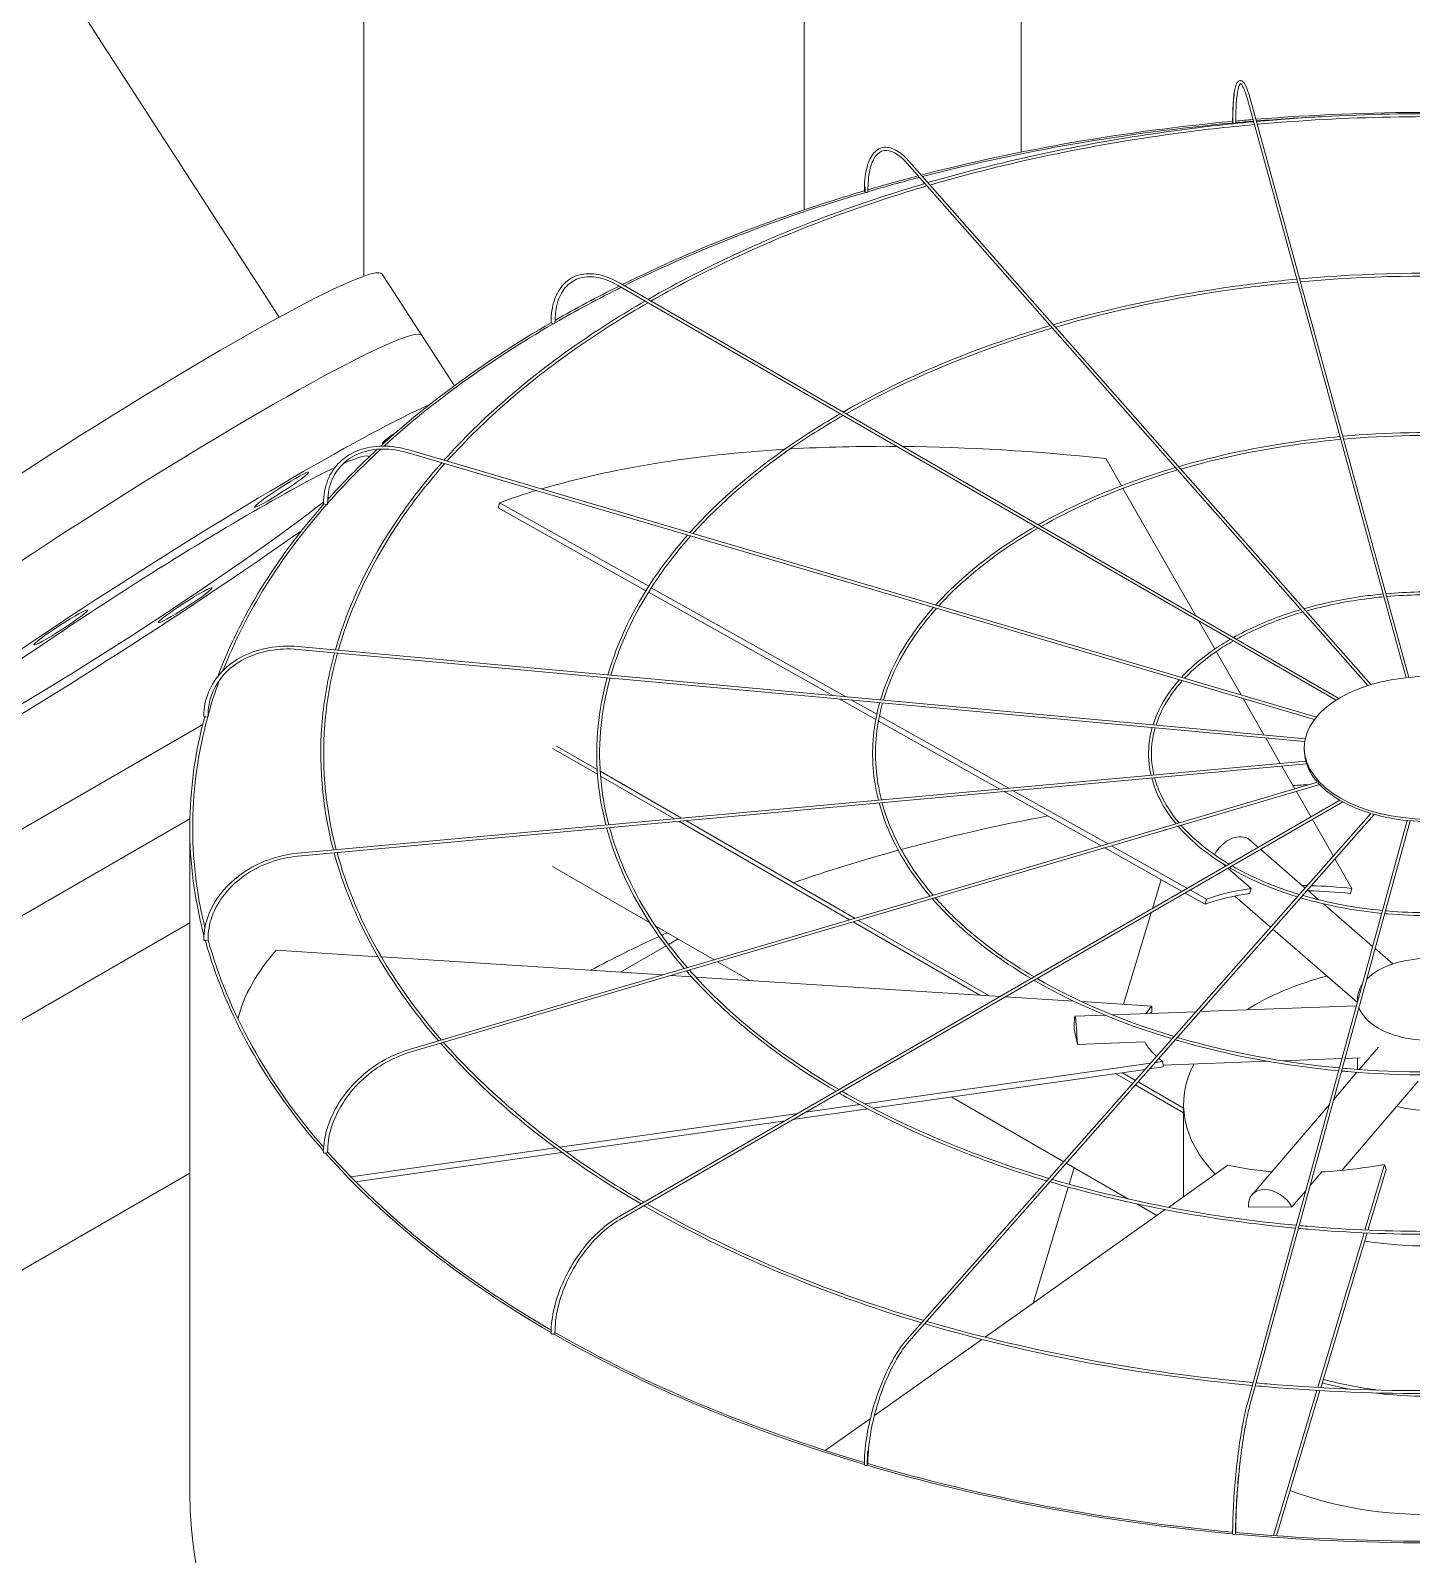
# Model space of a CAD drawing. Header units: millimetres. Extents: x -312439 to 477422, y -331570 to 212570.
# Drawn here: x 359660 to 360829, y 104805 to 106095 of the extents above; entities that cross this region are included whole.
import ezdxf

# ---------------------------------------------------------------- set-up
doc = ezdxf.new("R2010")
doc.units = ezdxf.units.MM

msp = doc.modelspace()

# ---------------------------------------------------------------- linework, layer by layer
at = {"color": 7, "linetype": 'Continuous', "lineweight": 0, "extrusion": (-1.11022e-16, 0.816497, 0.57735)}
for p, q in [((360315.103, 106440.228), (360315.103, 105943.641)), ((360498.815, 106334.162), (360498.815, 105992.486))]:
    msp.add_line(p, q, dxfattribs=at)
at = {"color": 4, "linetype": 'Continuous', "lineweight": 0, "extrusion": (-1.11022e-16, 0.816497, 0.57735)}
for p, q in [((359870.562, 105852.75), (359557.949, 106336.131)), ((360018.936, 105794.728), (359957.781, 105889.291))]:
    msp.add_line(p, q, dxfattribs=at)
at = {"color": 3, "linetype": 'Continuous', "lineweight": 0, "extrusion": (-1.11022e-16, 0.816497, 0.57735)}
for p, q in [((359942.133, 105887.42), (359942.133, 106141.105)), ((360690.447, 106037.32), (360824.802, 105547.562)), ((360692.809, 106037.968), (360827.277, 105547.799)), ((360402.452, 105982.758), (360792.401, 105540.901)), ((360794.965, 105541.697), (360404.288, 105984.379)), ((360157.551, 105879.651), (360765.602, 105528.592)), ((360158.775, 105881.772), (360767.967, 105530.055)), ((360747.29, 105512.15), (359979.664, 105737.966)), ((360748.925, 105514.223), (359980.355, 105740.316)), ((360583.748, 105709.971), (360570.537, 105733.031)), ((360055.915, 105691.415), (360057.15, 105695.702)), ((360057.15, 105695.702), (360183.474, 105624.899)), ((360646.713, 105600.061), (360584.981, 105707.819)), ((360181.148, 105621.224), (360055.915, 105691.415)), ((360339.419, 105532.515), (360183.287, 105620.025)), ((360185.615, 105623.699), (360350.035, 105531.544)), ((360662.876, 105571.847), (360649.134, 105595.835)), ((359886.237, 105571.496), (360739.091, 105493.508)), ((360739.548, 105495.926), (359886.46, 105573.935)), ((360685.139, 105532.987), (360664.098, 105569.715)), ((360375.773, 105512.139), (360344.663, 105529.576)), ((360355.28, 105528.605), (360376.666, 105516.618)), ((360704.536, 105499.128), (360686.898, 105529.916)), ((360378.905, 105515.364), (360488.377, 105454.006)), ((359805.795, 105507.93), (358677.724, 104856.638)), ((360480.739, 105453.308), (360378.032, 105510.873)), ((360139.806, 105469.909), (360105.482, 105489.726)), ((360718.338, 105475.035), (360706.023, 105496.532)), ((359886.237, 105398.945), (360739.895, 105477.006)), ((360102.018, 105487.726), (360140.077, 105465.753)), ((360738.682, 105486.173), (360738.682, 105488.173)), ((359886.46, 105396.505), (360740.618, 105474.612)), ((360211.244, 105428.664), (360142.348, 105468.442)), ((360142.65, 105464.267), (360205.263, 105428.117)), ((360730.723, 105453.416), (360719.677, 105472.697)), ((360749.845, 105459.042), (359979.664, 105232.474)), ((359980.355, 105230.124), (360751.683, 105457.029)), ((360566.656, 105405.152), (360484.512, 105451.193)), ((360492.15, 105451.892), (360572.483, 105406.866)), ((360744.372, 105429.591), (360731.975, 105451.231)), ((360157.551, 105090.789), (360768.888, 105443.745)), ((360158.775, 105088.668), (360771.365, 105442.347)), ((359794.919, 105428.129), (358811.303, 104860.238)), ((360208.941, 105425.994), (360353.599, 105342.476)), ((360358.188, 105343.826), (360214.922, 105426.541)), ((360795.107, 105432.606), (360402.452, 104987.682)), ((360797.71, 105431.854), (360404.288, 104986.061)), ((360690.447, 104933.121), (360825.845, 105426.679)), ((360828.324, 105426.456), (360692.809, 104932.473)), ((360763.295, 105396.559), (360745.59, 105427.466)), ((359794.839, 104857.749), (359794.839, 105420.637)), ((360635.353, 105366.649), (360569.644, 105403.478)), ((360575.47, 105405.192), (360639.729, 105369.176)), ((360692.321, 105410.281), (360699.76, 105403.834)), ((360701.719, 105402.137), (360739.4, 105369.483)), ((360184.274, 105340.236), (360102.018, 105387.726)), ((360669.123, 105390.428), (360672.089, 105387.858)), ((360674.048, 105386.161), (360693.777, 105369.064)), ((360779.019, 105369.112), (360764.581, 105394.314)), ((360609.992, 105352.007), (360617.447, 105376.685)), ((360654.59, 105355.867), (360637.839, 105365.256)), ((360642.215, 105367.782), (360655.825, 105360.154)), ((360654.59, 105355.867), (360655.825, 105360.154)), ((360679.737, 105362.679), (360710.142, 105336.331)), ((360741.251, 105367.879), (360750.832, 105359.577)), ((360777.784, 105364.825), (360779.019, 105369.112)), ((360585.538, 105271.047), (360608.957, 105348.581)), ((360754.854, 105356.092), (360796.564, 105319.946)), ((358988.023, 104874.267), (359794.839, 105340.082)), ((360238.857, 105308.722), (360189.012, 105337.5)), ((360356.528, 105340.785), (360463.876, 105278.807)), ((360471.665, 105278.311), (360361.118, 105342.135)), ((360711.993, 105334.726), (360783.597, 105272.676)), ((360200.286, 105321.682), (360208.348, 105326.337)), ((359954.184, 105311.317), (359868.022, 105316.813)), ((360195.382, 105295.933), (359957.126, 105311.129)), ((360159.636, 105298.213), (360198.148, 105320.448)), ((360798.617, 105318.167), (360813.553, 105305.224)), ((360219.76, 105294.378), (360202.515, 105295.478)), ((360269.16, 105291.227), (360241.787, 105307.031)), ((360481.284, 105277.697), (360223.279, 105294.153)), ((360543.319, 105273.74), (360485.696, 105277.416)), ((360609.43, 105269.523), (360549.961, 105273.317)), ((360609.525, 105264.856), (360609.43, 105269.523)), ((360650.358, 105264.886), (360782.807, 105269.795)), ((360783.712, 105275.312), (360783.712, 105273.095)), ((360544.435, 105260.96), (360569.912, 105261.904)), ((360575.863, 105262.125), (360646.98, 105264.761)), ((360546.475, 105237.031), (360543.842, 105250.039)), ((360603.703, 105239.152), (360546.475, 105237.031)), ((360785.245, 105215.801), (360801.59, 105234.873)), ((360366.283, 105186.746), (360608.523, 105221.185)), ((360619.009, 105217.995), (360607.536, 105216.364)), ((360612.259, 105221.716), (360618.914, 105222.662)), ((360619.009, 105217.995), (360618.914, 105222.662)), ((360618.979, 105219.477), (360707.874, 105222.772)), ((360720.132, 105223.227), (360770.544, 105225.095)), ((360773.11, 105225.19), (360786.03, 105225.669)), ((360783.712, 105225.583), (360783.712, 105215.913)), ((360603.8, 105215.833), (360373.27, 105183.059)), ((360579.046, 105212.314), (360593.387, 105204.034)), ((360595.726, 105206.684), (360584.606, 105213.104)), ((360636.434, 105183.181), (360597.89, 105205.434)), ((360763.609, 105190.557), (360783.264, 105213.49)), ((360770.321, 105130.443), (360835.162, 105206.1)), ((360534.924, 105137.788), (360440.065, 105192.555)), ((360595.551, 105202.785), (360636.434, 105179.181)), ((360369.118, 105182.468), (360305.602, 105173.439)), ((360316.358, 105179.648), (360362.194, 105186.165)), ((360636.434, 105108.312), (360636.434, 105186.075)), ((360694.231, 105109.606), (360759.873, 105186.198)), ((360108.085, 105150.039), (360309.858, 105178.724)), ((360299.103, 105172.515), (360113.47, 105146.124)), ((359931.249, 105124.898), (360104.623, 105149.546)), ((360109.976, 105145.627), (359935.28, 105120.791)), ((359794.839, 105128.082), (359278.798, 104830.146)), ((360589.697, 105106.165), (360537.088, 105136.539)), ((360539.521, 105118.704), (360543.747, 105132.694)), ((360674.018, 105134.935), (360623.525, 105099.169)), ((360743.58, 105117.547), (360753.533, 105129.16)), ((360790.058, 105079.975), (360806.696, 105135.461)), ((360808.026, 105131.269), (360792.612, 105079.865)), ((360808.026, 105131.269), (360806.696, 105135.461)), ((360509.149, 105018.153), (360538.813, 105116.359)), ((360613.775, 105092.263), (360596.712, 105102.115)), ((360728.101, 105099.485), (360739.845, 105113.188)), ((360620.753, 105097.206), (360468.292, 104989.212)), ((360691.273, 105099.339), (360728.101, 105099.485)), ((360750.072, 104946.629), (360789.332, 105077.555)), ((360791.886, 105077.444), (360752.616, 104946.484)), ((360465.665, 104987.351), (360374.543, 104922.807)), ((360712.492, 104821.307), (360749.349, 104944.217)), ((360751.892, 104944.071), (360715.025, 104821.124)), ((360371.219, 104920.452), (360332.981, 104893.367))]:
    msp.add_line(p, q, dxfattribs=at)
at = {"color": 3, "linetype": 'Continuous', "lineweight": 0}
for centre, major_axis, ratio, start_param, end_param in [((360843.607, 105420.637), (-1048.768, 0), 0.57735027, 4.87097639, 5.13416564), ((360679.207, 106018.09), (1.225, 0), 0.57735027, 3.14159265, 3.70729107), ((360843.607, 105420.637), (-1046.319, 0), 0.57735027, 4.85435141, 4.86879705), ((360843.607, 105420.637), (-1048.768, 0), 0.57735027, 4.85438672, 4.86842813), ((360843.607, 105420.637), (-1048.768, 0), 0.57735027, 4.57359934, 4.85199434), ((360843.607, 105420.637), (-1046.319, 0), 0.57735027, 4.79833842, 4.85195343), ((360843.607, 105420.637), (-1046.319, 0), 0.57735027, 4.87108521, 5.13404975), ((360679.398, 106017.392), (1.225, 0.004), 0.56474576, 3.29698969, 4.86778602), ((360679.398, 106017.392), (1.225, 0.004), 0.56474576, 4.86778602, 6.28318531), ((360843.607, 105420.637), (-1048.768, 0), 0.57735027, 5.13694439, 5.18189128), ((360843.607, 105420.637), (-1046.319, 0), 0.57735027, 5.13683502, 5.18307763), ((360843.607, 105420.637), (-1048.768, 0), 0.57735027, 5.18510484, 5.42093263), ((360843.607, 105420.637), (-1046.319, 0), 0.57735027, 5.18527527, 5.42075236), ((360367.321, 105959.583), (1.225, 0), 0.57735027, 3.14159265, 4.134446), ((360367.877, 105958.953), (1.225, 0.01), 0.56597275, 3.60793822, 5.17873454), ((360367.877, 105958.953), (1.225, 0.01), 0.56597275, 5.17873454, 6.28318531), ((360843.607, 105420.637), (-1046.319, 0), 0.57735027, 5.42407254, 5.49730565), ((360843.607, 105420.637), (-1048.768, 0), 0.57735027, 5.42424502, 5.49496708), ((360843.607, 105420.637), (-1048.768, 0), 0.57735027, 5.49938311, 5.72060344), ((360843.607, 105420.637), (-1046.319, 0), 0.57735027, 5.49937067, 5.71908805), ((360102.016, 105848.295), (1.225, 0), 0.57735027, 3.14159265, 4.45055499), ((360102.882, 105847.795), (1.225, 0.016), 0.56830663, 3.91933875, 5.49013508), ((360102.882, 105847.795), (1.225, 0.016), 0.56830663, 5.49013508, 6.28318531), ((359980.701, 105760.486), (22.831, 14.765), 0.07116237, 2.52431455, 3.39775993), ((359980.701, 105760.486), (22.831, 14.765), 0.07116237, 2.01584384, 2.52431455), ((360843.607, 105420.637), (-1046.319, 0), 0.57735027, 5.72402786, 5.81143896), ((360843.607, 105420.637), (-1048.768, 0), 0.57735027, 5.72583618, 5.80677108), ((359738.255, 105599.505), (-208.769, -135.015), 0.07116237, 3.1521645, 3.56413834), ((360844.843, 105254.213), (-971.388, 279.904), 0.41303809, 5.42335715, 5.70815224), ((360844.843, 105254.213), (-971.388, 279.904), 0.41303809, 5.31032739, 5.41762277), ((360844.843, 105254.213), (-971.388, 279.904), 0.41303809, 5.11506512, 5.30461302), ((359909.261, 105695.121), (1.225, 0), 0.57735027, 3.14159265, 4.76471425), ((359738.255, 105599.505), (-208.769, -135.015), 0.07116237, 2.50347551, 2.52371619), ((360844.843, 105254.213), (-971.388, 279.904), 0.41303809, 5.71506764, 5.76687966), ((360843.607, 105420.637), (-1048.768, 0), 0.57735027, 5.81359811, 6.07011802), ((360843.607, 105420.637), (-1046.319, 0), 0.57735027, 5.81336511, 6.06128621), ((359910.352, 105694.8), (1.225, 0.021), 0.57151893, 4.23145457, 5.8022509), ((359910.352, 105694.8), (1.225, 0.021), 0.57151893, 5.8022509, 6.28318531), ((360843.607, 105420.637), (-1046.319, 0), 0.57735027, 6.07532621, 6.12502314), ((359807.923, 105515.054), (1.225, 0), 0.57735027, 3.14159265, 5.07887352), ((359809.133, 105514.944), (1.225, 0.023), 0.57529521, 4.54449158, 6.11528791), ((359809.133, 105514.944), (1.225, 0.023), 0.57529521, 6.11528791, 6.28318531), ((360843.607, 105420.637), (-1048.768, 0), 0.57735027, 6.12772105, 6.43448057), ((360843.607, 105420.637), (-1046.319, 0), 0.57735027, 6.1272654, 6.42392093), ((360843.174, 105486.173), (-104.492, 0), 0.57735027, 0, 0.1535113), ((360843.174, 105486.173), (-104.492, 0), 0.57735027, 0.16064797, 0.46767057), ((360843.607, 104855.749), (1046.319, 0), 0.57735027, 1.66704137, 1.68043487), ((360843.174, 105486.173), (-104.492, 0), 0.57735027, 0.47480723, 0.78182983), ((360843.174, 105486.173), (-104.492, 0), 0.57735027, 0.7889665, 1.0959891), ((360843.607, 104855.749), (1046.319, 0), 0.57735027, 1.88378363, 2.01152702), ((360843.174, 105486.173), (-104.492, 0), 0.57735027, 1.10312576, 1.41014836), ((360843.174, 105486.173), (-104.492, 0), 0.57735027, 1.41728503, 1.72430763), ((360677.843, 105393.574), (-14.478, -16.707), 0.67950023, 3.14159265, 5.02860292), ((360843.607, 104855.749), (1046.319, 0), 0.57735027, 2.01409491, 2.11046953), ((360843.607, 105249.926), (-233.097, 67.167), 0.41303809, 5.53223376, 5.76687966), ((360844.843, 105254.213), (233.097, -67.167), 0.41303809, 2.38836611, 2.62528701), ((360844.843, 105254.213), (233.097, -67.167), 0.41303809, 2.14647482, 2.1667574), ((360843.607, 105249.926), (-233.097, 67.167), 0.41303809, 5.11506512, 5.27837519), ((360844.843, 105254.213), (233.097, -67.167), 0.41303809, 1.97347247, 2.1313259), ((359807.923, 105325.721), (1.225, 0), 0.57735027, 3.14159265, 5.39303278), ((360843.607, 105420.637), (-1048.768, 0), 0.57735027, 0.1585854, 0.46892864), ((359809.133, 105325.831), (1.225, 0.023), 0.57926583, 4.8585762, 6.28318531), ((360843.607, 105420.637), (-1046.319, 0), 0.57735027, 0.15790655, 0.46457773), ((360843.607, 104855.749), (1046.319, 0), 0.57735027, 2.24276735, 2.31574628), ((360843.607, 104855.749), (1046.319, 0), 0.57735027, 2.23436866, 2.24000128), ((360843.512, 105254.593), (-1010.701, -20.593), 0.30331876, 6.01219977, 6.20271663), ((360843.607, 105275.312), (-59.895, 0), 0.57735027, 3.69756416, 5.76575409), ((360843.607, 105186.075), (-207.174, 0), 0.57735027, 5.13902547, 5.54737639), ((360843.607, 105275.312), (-59.895, 0), 0.57735027, 5.91432374, 6.33788761), ((360843.512, 105254.593), (-242.531, -4.942), 0.30331876, 6.01219977, 6.09914028), ((360545.254, 105238.868), (-0.819, 22.092), 0.05230802, 4.627231, 7.32191967), ((360843.607, 105249.926), (-242.531, -4.942), 0.30331876, 6.01219977, 6.0333648), ((360843.607, 105275.312), (-59.895, 0), 0.57735027, 0.20327195, 0.78539816), ((360843.607, 105275.312), (-59.895, 0), 0.57735027, 0.78539816, 2.89978042), ((360843.512, 105254.593), (-242.531, -4.942), 0.30331876, 0.14390811, 0.31767721), ((360843.512, 105254.593), (-242.531, -4.942), 0.30331876, 0.34103276, 0.38082901), ((360843.607, 105186.075), (-207.174, 0), 0.57735027, 5.99169836, 6.79713651), ((360843.607, 105215.69), (-59.895, 0), 0.57735027, 1.1079301, 2.23846982), ((359909.261, 105145.654), (1.225, 0), 0.57735027, 3.14159265, 5.70719205), ((360843.607, 105420.637), (-1048.768, 0), 0.57735027, 0.4725868, 0.78374969), ((359910.352, 105145.975), (1.225, 0.021), 0.58304212, 5.17373692, 6.28318531), ((360843.607, 105420.637), (-1046.319, 0), 0.57735027, 0.47175253, 0.78145685), ((360842.277, 105254.118), (-231.216, -73.381), 0.44048996, 0.62708313, 0.83556185), ((360842.277, 105254.118), (-231.216, -73.381), 0.44048996, 1.04197677, 1.27889767), ((360711.017, 105095.22), (16.786, -14.386), 0.73180825, 1.0914656, 3.78615427), ((360843.607, 105186.075), (-207.174, 0), 0.57735027, 1.30817895, 1.9425337), ((360102.016, 104992.48), (1.225, 0), 0.57735027, 3.14159265, 6.02135132), ((360843.607, 105420.637), (-1048.768, 0), 0.57735027, 0.78656596, 1.09808088), ((360102.882, 104992.98), (1.225, 0.017), 0.58625442, 5.48989346, 6.28318531), ((360843.607, 105420.637), (-1046.319, 0), 0.57735027, 0.78587838, 1.09689941), ((360843.607, 105061.569), (-212.072, 0), 0.57735027, 1.13383327, 1.25213937), ((360843.607, 105061.569), (-207.174, 0), 0.57735027, 1.12739667, 1.36460952), ((360843.607, 105061.569), (-212.072, 0), 0.57735027, 1.3476903, 1.79509044), ((360367.321, 104881.192), (-1.225, 0), 0.57735027, 0, 3.14159265), ((360843.607, 105420.637), (-1048.768, 0), 0.57735027, 1.10054445, 1.41220862), ((360367.877, 104881.822), (-1.225, -0.011), 0.58858829, 2.66526492, 3.14159265), ((360843.607, 105420.637), (-1046.319, 0), 0.57735027, 1.10010535, 1.41183726), ((360843.607, 104961.569), (-212.072, 0), 0.57735027, 0.98594125, 2.34464399), ((360843.607, 104857.749), (-1048.768, 0), 0.57735027, 0, 3.14159265), ((360679.207, 104822.685), (-1.225, 0), 0.57735027, 0, 3.14159265), ((360843.607, 105420.637), (-1048.768, 0), 0.57735027, 1.41453598, 1.72626058), ((360679.398, 104823.383), (-1.225, -0.004), 0.58981528, 2.98275574, 3.14159265), ((360843.607, 105420.637), (-1046.319, 0), 0.57735027, 1.41438895, 1.72636573)]:
    msp.add_ellipse(centre, major_axis=major_axis, ratio=ratio, start_param=start_param, end_param=end_param, dxfattribs=at)
at = {"color": 4, "linetype": 'Continuous', "lineweight": 0}
for centre, major_axis, start_param, end_param in [((359670.852, 105703.728), (286.928, 185.563), 0, 3.14159265), ((359704.554, 105651.617), (286.928, 185.563), 0, 3.14159265), ((359738.255, 105599.505), (286.928, 185.563), 0.39907672, 5.22091462), ((359738.255, 105599.505), (-208.769, -135.015), 3.63259533, 5.6659072), ((359738.255, 105599.505), (-208.769, -135.015), 5.6659072, 8.75631474)]:
    msp.add_ellipse(centre, major_axis=major_axis, ratio=0.07116237, start_param=start_param, end_param=end_param, dxfattribs=at)
for centre in [(359872.413, 105706.666), (359790.973, 105608.938), (359685.537, 105590.073)]:
    msp.add_ellipse(centre, major_axis=(22.831, 14.765), ratio=0.07116237, dxfattribs=at)
at = {"color": 3, "linetype": 'Continuous', "lineweight": 0}
msp.add_ellipse((360843.174, 105488.173), major_axis=(-104.492, 0), ratio=0.57735027, dxfattribs=at)
for points, knots in [([(360677.982, 106018.09), (360677.982, 106024.904), (360678.188, 106030.97), (360678.999, 106041.043), (360679.597, 106045.04), (360681.204, 106050.727), (360682.106, 106052.788), (360685.246, 106053.249), (360686.239, 106052.659), (360688.444, 106050.317), (360689.674, 106047.7), (360691.592, 106042.174), (360692.201, 106040.183), (360692.809, 106037.968)], [4.71238898, 4.71238898, 4.71238898, 4.71238898, 5.02654825, 5.02654825, 5.34070751, 5.34070751, 5.65486678, 5.65486678, 5.82360284, 5.82360284, 6.1377621, 6.1377621, 6.28318531, 6.28318531, 6.28318531, 6.28318531]), ([(360690.447, 106037.32), (360689.174, 106041.96), (360687.897, 106045.526), (360685.672, 106049.848), (360684.676, 106050.447), (360684.569, 106050.447), (360683.75, 106049.853), (360682.341, 106045.195), (360681.764, 106041.795), (360680.922, 106032.822), (360680.674, 106027.102), (360680.622, 106019.55), (360680.62, 106018.482), (360680.623, 106017.395)], [6.28318531, 6.28318531, 6.28318531, 6.28318531, 6.59845219, 6.59845219, 6.89265788, 6.89265788, 7.20992592, 7.20992592, 7.50402257, 7.50402257, 7.81881569, 7.81881569, 7.86952551, 7.86952551, 7.86952551, 7.86952551]), ([(360679.509, 106042.631), (360679.472, 106042.388), (360679.437, 106042.141), (360678.829, 106037.794), (360678.452, 106032.581), (360678.2, 106023.632), (360678.164, 106020.591), (360678.173, 106017.391)], [1.101311746, 1.101311746, 1.101311746, 1.101311746, 1.120767624, 1.120767624, 1.438035664, 1.438035664, 1.586302602, 1.586302602, 1.586302602, 1.586302602]), ([(360695.686, 106018.223), (360672.389, 106016.079), (360649.232, 106013.426), (360554.864, 106000.461), (360485.453, 105985.782), (360419.949, 105966.634)], [4.085069591, 4.085069591, 4.085069591, 4.085069591, 4.160608173, 4.160608173, 4.395665913, 4.395665913, 4.395665913, 4.395665913]), ([(360988.185, 106018.449), (360966.94, 106020.371), (360945.58, 106021.87), (360848.88, 106026.714), (360772.814, 106025.201), (360698.164, 106018.449)], [3.771589677, 3.771589677, 3.771589677, 3.771589677, 3.840445898, 3.840445898, 4.082391957, 4.082391957, 4.082391957, 4.082391957]), ([(360987.526, 106016.049), (360966.735, 106017.924), (360945.833, 106019.393), (360849.581, 106024.265), (360773.493, 106022.782), (360698.822, 106016.049)], [3.7720633, 3.7720633, 3.7720633, 3.7720633, 3.839550132, 3.839550132, 4.081918334, 4.081918334, 4.081918334, 4.081918334]), ([(360696.344, 106015.824), (360673.312, 106013.71), (360650.418, 106011.1), (360556.432, 105998.257), (360487.137, 105983.658), (360421.739, 105964.605)], [4.084600117, 4.084600117, 4.084600117, 4.084600117, 4.159387709, 4.159387709, 4.39434399, 4.39434399, 4.39434399, 4.39434399]), ([(360366.097, 105959.583), (360366.097, 105966.443), (360366.699, 105972.639), (360369.084, 105983.14), (360370.863, 105987.452), (360375.585, 105993.791), (360378.581, 105995.814), (360385.141, 105996.953), (360388.578, 105996.259), (360395.83, 105992.579), (360399.688, 105989.435), (360403.785, 105984.945), (360404.037, 105984.664), (360404.288, 105984.379)], [4.71238898, 4.71238898, 4.71238898, 4.71238898, 5.02654825, 5.02654825, 5.34070751, 5.34070751, 5.65486678, 5.65486678, 5.94845155, 5.94845155, 6.26261081, 6.26261081, 6.28318531, 6.28318531, 6.28318531, 6.28318531]), ([(360402.452, 105982.758), (360398.796, 105986.901), (360395.164, 105989.963), (360388.432, 105993.651), (360385.37, 105994.276), (360380.004, 105993.336), (360377.617, 105991.76), (360373.508, 105986.167), (360371.843, 105982.148), (360369.634, 105972.137), (360369.075, 105966.174), (360369.099, 105959.348), (360369.1, 105959.156), (360369.102, 105958.963)], [0, 0, 0, 0, 0.31464476, 0.31464476, 0.6289116, 0.6289116, 0.94617964, 0.94617964, 1.26344768, 1.26344768, 1.5772832, 1.5772832, 1.5863402, 1.5863402, 1.5863402, 1.5863402]), ([(360417.354, 105965.872), (360394.537, 105959.151), (360372.197, 105951.889), (360289.806, 105922.476), (360233.49, 105896.833), (360182.913, 105867.837)], [4.398772282, 4.398772282, 4.398772282, 4.398772282, 4.480777933, 4.480777933, 4.708868502, 4.708868502, 4.708868502, 4.708868502]), ([(360419.143, 105963.845), (360396.421, 105957.174), (360374.173, 105949.966), (360292.017, 105920.739), (360235.832, 105895.243), (360185.368, 105866.419)], [4.39745622, 4.39745622, 4.39745622, 4.39745622, 4.479217897, 4.479217897, 4.707006068, 4.707006068, 4.707006068, 4.707006068]), ([(360366.69, 105963.001), (360366.667, 105962.184), (360366.654, 105961.356), (360366.647, 105960), (360366.648, 105959.476), (360366.653, 105958.949)], [7.8059806913, 7.8059806913, 7.8059806913, 7.8059806913, 7.8451401512, 7.8451401512, 7.8694167814, 7.8694167814, 7.8694167814, 7.8694167814]), ([(360100.791, 105848.295), (360100.791, 105855.196), (360101.736, 105861.576), (360105.47, 105872.69), (360108.263, 105877.425), (360115.457, 105884.705), (360119.85, 105887.248), (360129.72, 105889.854), (360135.187, 105889.922), (360146.644, 105887.646), (360152.64, 105885.295), (360158.669, 105881.833), (360158.722, 105881.803), (360158.775, 105881.772)], [3.14159265, 3.14159265, 3.14159265, 3.14159265, 3.45575192, 3.45575192, 3.76991118, 3.76991118, 4.08269654, 4.08269654, 4.39544819, 4.39544819, 4.70960746, 4.70960746, 4.71238898, 4.71238898, 4.71238898, 4.71238898]), ([(360951.618, 105885.154), (360935.769, 105886.582), (360919.836, 105887.697), (360847.521, 105891.313), (360790.6, 105890.188), (360734.73, 105885.154)], [3.772165081, 3.772165081, 3.772165081, 3.772165081, 3.840593344, 3.840593344, 4.081816553, 4.081816553, 4.081816553, 4.081816553]), ([(360950.96, 105882.754), (360935.564, 105884.135), (360920.089, 105885.221), (360848.223, 105888.864), (360791.279, 105887.769), (360735.389, 105882.754)], [3.772797592, 3.772797592, 3.772797592, 3.772797592, 3.839399606, 3.839399606, 4.081184042, 4.081184042, 4.081184042, 4.081184042]), ([(360157.551, 105879.651), (360151.801, 105882.971), (360146.075, 105885.212), (360135.278, 105887.352), (360130.212, 105887.253), (360121.209, 105884.799), (360117.263, 105882.449), (360110.772, 105875.676), (360108.23, 105871.242), (360104.85, 105860.654), (360104.017, 105854.504), (360104.107, 105847.812)], [1.57079633, 1.57079633, 1.57079633, 1.57079633, 1.88806437, 1.88806437, 2.20533241, 2.20533241, 2.52260045, 2.52260045, 2.83986849, 2.83986849, 3.15713653, 3.15713653, 3.15713653, 3.15713653]), ([(360732.252, 105884.928), (360714.793, 105883.318), (360697.438, 105881.327), (360626.887, 105871.626), (360575.028, 105860.67), (360526.067, 105846.39)], [4.085383912, 4.085383912, 4.085383912, 4.085383912, 4.160809561, 4.160809561, 4.394762921, 4.394762921, 4.394762921, 4.394762921]), ([(360732.911, 105882.529), (360715.717, 105880.949), (360698.625, 105879), (360628.455, 105869.421), (360576.712, 105858.546), (360527.858, 105844.36)], [4.084758769, 4.084758769, 4.084758769, 4.084758769, 4.159183124, 4.159183124, 4.392998475, 4.392998475, 4.392998475, 4.392998475]), ([(360180.459, 105866.425), (360160.925, 105855.143), (360142.253, 105843.36), (360080.169, 105800.527), (360041.691, 105767.082), (360010.021, 105731.59)], [4.712563603, 4.712563603, 4.712563603, 4.712563603, 4.800982872, 4.800982872, 5.022068239, 5.022068239, 5.022068239, 5.022068239]), ([(360182.909, 105865.01), (360163.419, 105853.795), (360144.789, 105842.084), (360082.747, 105799.451), (360044.28, 105766.146), (360012.622, 105730.824)], [4.710711416, 4.710711416, 4.710711416, 4.710711416, 4.799012884, 4.799012884, 5.020261931, 5.020261931, 5.020261931, 5.020261931]), ([(360523.471, 105845.629), (360506.318, 105840.575), (360489.524, 105835.113), (360427.962, 105813.123), (360385.952, 105794.014), (360348.186, 105772.416)], [4.398901247, 4.398901247, 4.398901247, 4.398901247, 4.481035777, 4.481035777, 4.70761983, 4.70761983, 4.70761983, 4.70761983]), ([(360525.26, 105843.602), (360508.203, 105838.597), (360491.501, 105833.19), (360430.173, 105811.386), (360388.296, 105792.423), (360350.643, 105770.998)], [4.397147207, 4.397147207, 4.397147207, 4.397147207, 4.478956818, 4.478956818, 4.705132161, 4.705132161, 4.705132161, 4.705132161]), ([(360345.731, 105771.005), (360331.007, 105762.502), (360316.936, 105753.62), (360270.577, 105721.615), (360241.911, 105696.732), (360218.26, 105670.331)], [4.712541759, 4.712541759, 4.712541759, 4.712541759, 4.801308866, 4.801308866, 5.020482203, 5.020482203, 5.020482203, 5.020482203]), ([(360348.181, 105769.59), (360333.502, 105761.154), (360319.472, 105752.343), (360273.157, 105720.538), (360244.502, 105695.796), (360220.865, 105669.565)], [4.710072273, 4.710072273, 4.710072273, 4.710072273, 4.798683598, 4.798683598, 5.018063384, 5.018063384, 5.018063384, 5.018063384]), ([(360768.807, 105751.677), (360757.189, 105750.602), (360745.641, 105749.273), (360698.898, 105742.834), (360664.58, 105735.599), (360632.153, 105726.182)], [4.086037534, 4.086037534, 4.086037534, 4.086037534, 4.161210359, 4.161210359, 4.393038284, 4.393038284, 4.393038284, 4.393038284]), ([(360769.465, 105749.278), (360758.113, 105748.233), (360746.828, 105746.947), (360700.467, 105740.629), (360666.265, 105733.475), (360633.946, 105724.151)], [4.08510236, 4.08510236, 4.08510236, 4.08510236, 4.158773218, 4.158773218, 4.390386282, 4.390386282, 4.390386282, 4.390386282]), ([(360915.063, 105751.903), (360904.607, 105752.838), (360894.096, 105753.569), (360846.159, 105755.958), (360808.378, 105755.221), (360771.285, 105751.903)], [3.773286698, 3.773286698, 3.773286698, 3.773286698, 3.840886477, 3.840886477, 4.080694936, 4.080694936, 4.080694936, 4.080694936]), ([(360914.405, 105749.503), (360904.402, 105750.392), (360894.349, 105751.093), (360846.861, 105753.509), (360809.057, 105752.801), (360771.944, 105749.503)], [3.774238416, 3.774238416, 3.774238416, 3.774238416, 3.839097695, 3.839097695, 4.079743218, 4.079743218, 4.079743218, 4.079743218]), ([(359908.036, 105695.121), (359908.036, 105702.05), (359909.234, 105708.649), (359913.935, 105720.526), (359917.44, 105725.801), (359926.402, 105734.468), (359931.856, 105737.858), (359944.139, 105742.423), (359950.966, 105743.599), (359965.319, 105743.65), (359972.843, 105742.526), (359980.355, 105740.316)], [4.71238898, 4.71238898, 4.71238898, 4.71238898, 5.02654825, 5.02654825, 5.34070751, 5.34070751, 5.65486678, 5.65486678, 5.96902604, 5.96902604, 6.28318531, 6.28318531, 6.28318531, 6.28318531]), ([(359979.664, 105737.966), (359972.401, 105740.103), (359965.152, 105741.17), (359951.415, 105741.078), (359944.931, 105739.919), (359933.363, 105735.519), (359928.28, 105732.28), (359919.983, 105724.048), (359916.767, 105719.054), (359912.506, 105707.762), (359911.464, 105701.465), (359911.576, 105694.821)], [0, 0, 0, 0, 0.31726804, 0.31726804, 0.63453608, 0.63453608, 0.95180412, 0.95180412, 1.26907216, 1.26907216, 1.5863402, 1.5863402, 1.5863402, 1.5863402]), ([(360008.223, 105729.565), (359994.736, 105714.293), (359982.502, 105698.648), (359946.946, 105646.739), (359928.994, 105609.233), (359918.145, 105571.038)], [5.026267439, 5.026267439, 5.026267439, 5.026267439, 5.121193451, 5.121193451, 5.33524268, 5.33524268, 5.33524268, 5.33524268]), ([(360010.819, 105728.801), (359997.433, 105713.711), (359985.283, 105698.259), (359949.598, 105646.523), (359931.532, 105609.001), (359920.628, 105570.811)], [5.024480731, 5.024480731, 5.024480731, 5.024480731, 5.118801023, 5.118801023, 5.334410373, 5.334410373, 5.334410373, 5.334410373]), ([(360629.557, 105725.422), (360618.079, 105722.037), (360606.842, 105718.379), (360566.101, 105703.81), (360538.385, 105691.227), (360513.42, 105677.018)], [4.399235311, 4.399235311, 4.399235311, 4.399235311, 4.481549286, 4.481549286, 4.705249353, 4.705249353, 4.705249353, 4.705249353]), ([(360631.346, 105723.395), (360619.964, 105720.06), (360608.819, 105716.456), (360568.315, 105702.072), (360540.731, 105689.635), (360515.881, 105675.597)], [4.396606667, 4.396606667, 4.396606667, 4.396606667, 4.478434088, 4.478434088, 4.701505316, 4.701505316, 4.701505316, 4.701505316]), ([(360510.962, 105675.609), (360501.065, 105669.891), (360491.607, 105663.918), (360460.97, 105642.738), (360442.104, 105626.405), (360426.47, 105609.081)], [4.712617693, 4.712617693, 4.712617693, 4.712617693, 4.801958432, 4.801958432, 5.017472679, 5.017472679, 5.017472679, 5.017472679]), ([(360513.414, 105674.193), (360503.56, 105668.543), (360494.144, 105662.641), (360463.552, 105641.661), (360444.7, 105625.469), (360429.08, 105608.313)], [4.708914423, 4.708914423, 4.708914423, 4.708914423, 4.798024648, 4.798024648, 5.013814843, 5.013814843, 5.013814843, 5.013814843]), ([(360216.46, 105668.307), (360206.264, 105656.768), (360197.021, 105644.944), (360170.491, 105606.168), (360157.116, 105578.308), (360148.959, 105549.931)], [5.026073872, 5.026073872, 5.026073872, 5.026073872, 5.121589201, 5.121589201, 5.333322518, 5.333322518, 5.333322518, 5.333322518]), ([(360219.056, 105667.543), (360208.962, 105656.186), (360199.803, 105644.556), (360173.145, 105605.953), (360159.655, 105578.076), (360151.443, 105549.704)], [5.023689806, 5.023689806, 5.023689806, 5.023689806, 5.118400985, 5.118400985, 5.332193335, 5.332193335, 5.332193335, 5.332193335]), ([(360805.362, 105618.427), (360799.586, 105617.885), (360793.845, 105617.219), (360770.911, 105614.044), (360754.133, 105610.528), (360738.241, 105605.972)], [4.08798608, 4.08798608, 4.08798608, 4.08798608, 4.162397179, 4.162397179, 4.387898946, 4.387898946, 4.387898946, 4.387898946]), ([(360878.508, 105618.651), (360873.445, 105619.094), (360868.358, 105619.442), (360844.799, 105620.604), (360826.157, 105620.253), (360807.84, 105618.651)], [3.776630452, 3.776630452, 3.776630452, 3.776630452, 3.841752063, 3.841752063, 4.077351182, 4.077351182, 4.077351182, 4.077351182]), ([(360877.85, 105616.25), (360873.24, 105616.648), (360868.611, 105616.966), (360845.5, 105618.154), (360826.836, 105617.833), (360808.499, 105616.25)], [3.778551419, 3.778551419, 3.778551419, 3.778551419, 3.838185012, 3.838185012, 4.075430215, 4.075430215, 4.075430215, 4.075430215]), ([(360424.664, 105607.059), (360417.773, 105599.264), (360411.532, 105591.274), (360394.026, 105565.629), (360385.224, 105547.399), (360379.765, 105528.826)], [5.025838542, 5.025838542, 5.025838542, 5.025838542, 5.122377625, 5.122377625, 5.329668134, 5.329668134, 5.329668134, 5.329668134]), ([(360427.261, 105606.295), (360420.472, 105598.682), (360414.313, 105590.885), (360396.683, 105565.414), (360387.768, 105547.167), (360382.252, 105528.598)], [5.022258505, 5.022258505, 5.022258505, 5.022258505, 5.117600339, 5.117600339, 5.327918781, 5.327918781, 5.327918781, 5.327918781]), ([(360735.642, 105605.215), (360729.84, 105603.5), (360724.16, 105601.646), (360704.241, 105594.498), (360690.818, 105588.439), (360678.661, 105581.616)], [4.400230759, 4.400230759, 4.400230759, 4.400230759, 4.483072665, 4.483072665, 4.698193224, 4.698193224, 4.698193224, 4.698193224]), ([(360806.02, 105616.028), (360800.51, 105615.517), (360795.032, 105614.893), (360772.481, 105611.837), (360755.82, 105608.401), (360740.038, 105603.937)], [4.086130867, 4.086130867, 4.086130867, 4.086130867, 4.157537531, 4.157537531, 4.382563309, 4.382563309, 4.382563309, 4.382563309]), ([(360737.431, 105603.188), (360731.725, 105601.523), (360726.137, 105599.723), (360706.458, 105592.759), (360693.172, 105586.844), (360681.132, 105580.189)], [4.394987895, 4.394987895, 4.394987895, 4.394987895, 4.476861237, 4.476861237, 4.690631098, 4.690631098, 4.690631098, 4.690631098]), ([(360676.194, 105580.212), (360671.122, 105577.281), (360666.279, 105574.215), (360651.361, 105563.862), (360642.299, 105556.076), (360634.691, 105547.827)], [4.712843699, 4.712843699, 4.712843699, 4.712843699, 4.803888031, 4.803888031, 5.008535494, 5.008535494, 5.008535494, 5.008535494]), ([(359806.698, 105515.054), (359806.698, 105521.999), (359808.03, 105528.829), (359813.225, 105541.571), (359817.087, 105547.481), (359826.944, 105557.796), (359832.937, 105562.199), (359846.454, 105569.082), (359853.978, 105571.561), (359869.823, 105574.368), (359878.143, 105574.696), (359886.46, 105573.935)], [4.71238898, 4.71238898, 4.71238898, 4.71238898, 5.02654825, 5.02654825, 5.34070751, 5.34070751, 5.65486678, 5.65486678, 5.96902604, 5.96902604, 6.28318531, 6.28318531, 6.28318531, 6.28318531]), ([(359886.237, 105571.496), (359878.176, 105572.233), (359870.12, 105571.903), (359854.827, 105569.151), (359847.593, 105566.728), (359834.67, 105560.046), (359828.983, 105555.788), (359819.709, 105545.874), (359816.122, 105540.22), (359811.384, 105528.069), (359810.233, 105521.573), (359810.357, 105514.967)], [0, 0, 0, 0, 0.31726804, 0.31726804, 0.63453608, 0.63453608, 0.95180412, 0.95180412, 1.26907216, 1.26907216, 1.5863402, 1.5863402, 1.5863402, 1.5863402]), ([(359917.474, 105568.639), (359912.476, 105550.538), (359909.068, 105532.287), (359903.585, 105476.507), (359906.661, 105438.807), (359916.427, 105401.705)], [5.339721085, 5.339721085, 5.339721085, 5.339721085, 5.441089183, 5.441089183, 5.648615479, 5.648615479, 5.648615479, 5.648615479]), ([(359919.952, 105568.413), (359915.035, 105550.692), (359911.653, 105532.831), (359905.974, 105477.213), (359909.02, 105439.278), (359918.901, 105401.931)], [5.338921526, 5.338921526, 5.338921526, 5.338921526, 5.438899176, 5.438899176, 5.64936187, 5.64936187, 5.64936187, 5.64936187]), ([(360678.648, 105578.795), (360673.619, 105575.932), (360668.816, 105572.938), (360653.951, 105562.784), (360644.908, 105555.139), (360637.318, 105547.054)], [4.705442937, 4.705442937, 4.705442937, 4.705442937, 4.796044704, 4.796044704, 5.001045495, 5.001045495, 5.001045495, 5.001045495]), ([(360148.282, 105547.534), (360144.488, 105533.828), (360141.906, 105520.007), (360137.835, 105478.331), (360140.074, 105450.352), (360147.218, 105422.81)], [5.339283406, 5.339283406, 5.339283406, 5.339283406, 5.441448905, 5.441448905, 5.646435094, 5.646435094, 5.646435094, 5.646435094]), ([(360150.762, 105547.307), (360147.047, 105533.981), (360144.492, 105520.551), (360140.226, 105479.037), (360142.435, 105450.824), (360149.69, 105423.036)], [5.33821232, 5.33821232, 5.33821232, 5.33821232, 5.438530423, 5.438530423, 5.647409525, 5.647409525, 5.647409525, 5.647409525]), ([(360632.868, 105545.81), (360629.282, 105541.76), (360626.042, 105537.604), (360617.558, 105525.089), (360613.336, 105516.488), (360610.589, 105507.718)], [5.025139852, 5.025139852, 5.025139852, 5.025139852, 5.124718569, 5.124718569, 5.318852702, 5.318852702, 5.318852702, 5.318852702]), ([(360635.469, 105545.045), (360631.983, 105541.177), (360628.825, 105537.214), (360620.225, 105524.876), (360615.892, 105516.257), (360613.086, 105507.49)], [5.01795641, 5.01795641, 5.01795641, 5.01795641, 5.115193837, 5.115193837, 5.315025269, 5.315025269, 5.315025269, 5.315025269]), ([(360379.079, 105526.429), (360376.494, 105517.133), (360374.742, 105507.758), (360372.083, 105480.186), (360373.491, 105461.914), (360378.026, 105443.915)], [5.33857876, 5.33857876, 5.33857876, 5.33857876, 5.442163387, 5.442163387, 5.64226325, 5.64226325, 5.64226325, 5.64226325]), ([(360381.559, 105526.202), (360379.054, 105517.287), (360377.329, 105508.302), (360374.477, 105480.892), (360375.854, 105462.385), (360380.496, 105444.141)], [5.336959594, 5.336959594, 5.336959594, 5.336959594, 5.437790201, 5.437790201, 5.643665153, 5.643665153, 5.643665153, 5.643665153]), ([(360609.876, 105505.324), (360608.5, 105500.44), (360607.579, 105495.509), (360606.329, 105482.043), (360606.913, 105473.476), (360608.859, 105465.023)], [5.336493801, 5.336493801, 5.336493801, 5.336493801, 5.444267704, 5.444267704, 5.629920419, 5.629920419, 5.629920419, 5.629920419]), ([(360612.358, 105505.097), (360611.062, 105500.593), (360610.167, 105496.053), (360608.731, 105482.747), (360609.282, 105473.945), (360611.321, 105465.249)], [5.333180829, 5.333180829, 5.333180829, 5.333180829, 5.43554784, 5.43554784, 5.632366847, 5.632366847, 5.632366847, 5.632366847]), ([(360609.45, 105462.618), (360610.798, 105457.462), (360612.652, 105452.355), (360618.778, 105439.234), (360623.838, 105431.351), (360630.085, 105423.811)], [5.647555853, 5.647555853, 5.647555853, 5.647555853, 5.761093974, 5.761093974, 5.943993783, 5.943993783, 5.943993783, 5.943993783]), ([(360611.924, 105462.844), (360613.196, 105458.072), (360614.918, 105453.336), (360620.911, 105440.382), (360626.129, 105432.299), (360632.647, 105424.565)], [5.650528691, 5.650528691, 5.650528691, 5.650528691, 5.758797505, 5.758797505, 5.950674573, 5.950674573, 5.950674573, 5.950674573]), ([(360378.651, 105441.513), (360381.282, 105431.687), (360384.844, 105421.948), (360397.316, 105395.18), (360408.233, 105378.474), (360421.848, 105362.553)], [5.651173142, 5.651173142, 5.651173142, 5.651173142, 5.760561648, 5.760561648, 5.95641101, 5.95641101, 5.95641101, 5.95641101]), ([(360381.127, 105441.739), (360383.681, 105432.296), (360387.109, 105422.929), (360399.445, 105396.331), (360410.526, 105379.425), (360424.426, 105363.312)], [5.65270674, 5.65270674, 5.65270674, 5.65270674, 5.759411073, 5.759411073, 5.959865306, 5.959865306, 5.959865306, 5.959865306]), ([(360147.854, 105420.408), (360151.767, 105405.913), (360157.035, 105391.543), (360175.851, 105351.129), (360192.634, 105325.6), (360213.632, 105301.302)], [5.652395762, 5.652395762, 5.652395762, 5.652395762, 5.760377777, 5.760377777, 5.960593901, 5.960593901, 5.960593901, 5.960593901]), ([(360150.33, 105420.634), (360154.166, 105406.521), (360159.301, 105392.523), (360177.979, 105352.28), (360194.927, 105326.552), (360216.215, 105302.061)], [5.653428737, 5.653428737, 5.653428737, 5.653428737, 5.759610075, 5.759610075, 5.96292207, 5.96292207, 5.96292207, 5.96292207]), ([(360631.815, 105421.767), (360636.021, 105416.901), (360640.725, 105412.183), (360653.795, 105400.712), (360662.784, 105394.201), (360672.711, 105388.217)], [5.960592691, 5.960592691, 5.960592691, 5.960592691, 6.079635734, 6.079635734, 6.26166654, 6.26166654, 6.26166654, 6.26166654]), ([(360634.401, 105422.528), (360638.364, 105418.022), (360642.769, 105413.642), (360655.66, 105402.344), (360664.897, 105395.704), (360675.139, 105389.619)], [5.967591178, 5.967591178, 5.967591178, 5.967591178, 6.080287214, 6.080287214, 6.268831801, 6.268831801, 6.268831801, 6.268831801]), ([(359806.698, 105325.721), (359806.698, 105332.665), (359808.029, 105339.721), (359813.204, 105353.36), (359817.046, 105359.942), (359826.855, 105372), (359832.82, 105377.474), (359846.289, 105386.795), (359853.791, 105390.641), (359869.607, 105396.335), (359877.92, 105398.184), (359886.237, 105398.945)], [4.71238898, 4.71238898, 4.71238898, 4.71238898, 5.02654825, 5.02654825, 5.34070751, 5.34070751, 5.65486678, 5.65486678, 5.96902604, 5.96902604, 6.28318531, 6.28318531, 6.28318531, 6.28318531]), ([(359917.069, 105399.304), (359922.262, 105380.154), (359929.234, 105361.169), (359954.392, 105307.111), (359977.054, 105272.746), (360005.454, 105240.061)], [5.653093793, 5.653093793, 5.653093793, 5.653093793, 5.7602846, 5.7602846, 5.96276906, 5.96276906, 5.96276906, 5.96276906]), ([(359919.546, 105399.531), (359924.661, 105380.763), (359931.499, 105362.148), (359956.52, 105308.263), (359979.347, 105273.699), (360008.04, 105240.822)], [5.653873117, 5.653873117, 5.653873117, 5.653873117, 5.75970856, 5.75970856, 5.964525032, 5.964525032, 5.964525032, 5.964525032]), ([(359886.46, 105396.505), (359878.399, 105395.768), (359870.335, 105393.964), (359855.013, 105388.404), (359847.758, 105384.649), (359834.785, 105375.568), (359829.07, 105370.245), (359819.747, 105358.574), (359816.141, 105352.229), (359811.384, 105339.159), (359810.233, 105332.436), (359810.357, 105325.854)], [0, 0, 0, 0, 0.31726804, 0.31726804, 0.63453608, 0.63453608, 0.95180412, 0.95180412, 1.26907216, 1.26907216, 1.5863402, 1.5863402, 1.5863402, 1.5863402]), ([(360423.607, 105360.518), (360431.74, 105351.205), (360440.798, 105342.166), (360467.325, 105318.893), (360486.355, 105305.261), (360507.46, 105292.81)], [5.964776177, 5.964776177, 5.964776177, 5.964776177, 6.079826485, 6.079826485, 6.272361792, 6.272361792, 6.272361792, 6.272361792]), ([(360426.197, 105361.279), (360434.084, 105352.327), (360442.843, 105343.624), (360469.189, 105320.527), (360488.471, 105306.767), (360509.898, 105294.217)], [5.968309678, 5.968309678, 5.968309678, 5.968309678, 6.080154143, 6.080154143, 6.276006003, 6.276006003, 6.276006003, 6.276006003]), ([(360693.777, 105369.064), (360693.686, 105368.871), (360693.598, 105368.678), (360692.944, 105367.207), (360692.484, 105365.937), (360692.133, 105364.721)], [52.47056241, 52.47056241, 52.47056241, 52.47056241, 52.72742849, 52.72742849, 54.42831534, 54.42831534, 54.42831534, 54.42831534]), ([(360735.387, 105361.234), (360736.082, 105361.028), (360736.78, 105360.823), (360758.501, 105354.539), (360781.096, 105350.288), (360804.274, 105348.05)], [0.310941688, 0.310941688, 0.310941688, 0.310941688, 0.320879059, 0.320879059, 0.619731391, 0.619731391, 0.619731391, 0.619731391]), ([(360737.175, 105363.26), (360737.38, 105363.201), (360737.584, 105363.141), (360758.888, 105356.95), (360781.613, 105352.674), (360804.932, 105350.448)], [0.316175386, 0.316175386, 0.316175386, 0.316175386, 0.319111449, 0.319111449, 0.621557717, 0.621557717, 0.621557717, 0.621557717]), ([(360806.751, 105347.819), (360807.627, 105347.74), (360808.505, 105347.664), (360832.634, 105345.647), (360856.385, 105345.724), (360879.597, 105347.819)], [0.630366287, 0.630366287, 0.630366287, 0.630366287, 0.641648359, 0.641648359, 0.94043004, 0.94043004, 0.94043004, 0.94043004]), ([(360807.409, 105350.219), (360807.879, 105350.177), (360808.349, 105350.136), (360832.026, 105348.111), (360855.753, 105348.153), (360878.939, 105350.219)], [0.632258371, 0.632258371, 0.632258371, 0.632258371, 0.638337859, 0.638337859, 0.938537956, 0.938537956, 0.938537956, 0.938537956]), ([(360215.402, 105299.269), (360227.46, 105285.509), (360240.87, 105272.15), (360280.854, 105237.077), (360309.931, 105216.324), (360342.221, 105197.409)], [5.966185363, 5.966185363, 5.966185363, 5.966185363, 6.079886296, 6.079886296, 6.275955277, 6.275955277, 6.275955277, 6.275955277]), ([(360217.993, 105300.031), (360229.805, 105286.631), (360242.916, 105273.608), (360282.717, 105238.711), (360312.048, 105217.831), (360344.664, 105198.819)], [5.968548703, 5.968548703, 5.968548703, 5.968548703, 6.080105077, 6.080105077, 6.278398486, 6.278398486, 6.278398486, 6.278398486]), ([(359908.036, 105145.654), (359908.036, 105152.583), (359909.232, 105159.841), (359913.882, 105174.321), (359917.334, 105181.541), (359926.151, 105195.256), (359931.515, 105201.749), (359943.637, 105213.386), (359950.394, 105218.529), (359964.652, 105226.968), (359972.151, 105230.264), (359979.664, 105232.474)], [4.71238898, 4.71238898, 4.71238898, 4.71238898, 5.02654825, 5.02654825, 5.34070751, 5.34070751, 5.65486678, 5.65486678, 5.96902604, 5.96902604, 6.28318531, 6.28318531, 6.28318531, 6.28318531]), ([(360007.229, 105238.03), (360023.203, 105219.836), (360040.955, 105202.169), (360094.392, 105155.297), (360133.531, 105127.417), (360177.026, 105102.034)], [5.966968174, 5.966968174, 5.966968174, 5.966968174, 6.07991547, 6.07991547, 6.277817313, 6.277817313, 6.277817313, 6.277817313]), ([(360009.821, 105238.792), (360025.548, 105220.958), (360043.001, 105203.627), (360096.255, 105156.931), (360135.648, 105128.924), (360179.47, 105103.445)], [5.968743918, 5.968743918, 5.968743918, 5.968743918, 6.080079672, 6.080079672, 6.279655045, 6.279655045, 6.279655045, 6.279655045]), ([(360629.301, 105241.027), (360630.402, 105240.701), (360631.506, 105240.379), (360675.096, 105227.754), (360720.822, 105219.206), (360767.719, 105214.797)], [0.312542317, 0.312542317, 0.312542317, 0.312542317, 0.320442121, 0.320442121, 0.624004657, 0.624004657, 0.624004657, 0.624004657]), ([(360631.09, 105243.053), (360631.7, 105242.874), (360632.31, 105242.696), (360675.481, 105230.165), (360721.338, 105221.592), (360768.377, 105217.196)], [0.315168655, 0.315168655, 0.315168655, 0.315168655, 0.319555491, 0.319555491, 0.624932564, 0.624932564, 0.624932564, 0.624932564]), ([(359980.355, 105230.124), (359973.092, 105227.988), (359965.818, 105224.783), (359951.986, 105216.551), (359945.429, 105211.526), (359933.698, 105200.162), (359928.525, 105193.824), (359920.083, 105180.482), (359916.816, 105173.479), (359912.506, 105159.521), (359911.464, 105152.57), (359911.576, 105145.996)], [6.28318531, 6.28318531, 6.28318531, 6.28318531, 6.60045335, 6.60045335, 6.91772139, 6.91772139, 7.23498943, 7.23498943, 7.55225747, 7.55225747, 7.86952551, 7.86952551, 7.86952551, 7.86952551]), ([(360770.196, 105214.568), (360771.972, 105214.407), (360773.748, 105214.252), (360822.09, 105210.189), (360869.67, 105210.346), (360916.152, 105214.568)], [0.629347255, 0.629347255, 0.629347255, 0.629347255, 0.640828535, 0.640828535, 0.941449071, 0.941449071, 0.941449071, 0.941449071]), ([(360770.855, 105216.968), (360772.223, 105216.845), (360773.593, 105216.725), (360821.482, 105212.653), (360869.038, 105212.775), (360915.494, 105216.968)], [0.630291706, 0.630291706, 0.630291706, 0.630291706, 0.639167998, 0.639167998, 0.940504621, 0.940504621, 0.940504621, 0.940504621]), ([(360523.216, 105120.82), (360524.722, 105120.375), (360526.232, 105119.934), (360591.689, 105100.969), (360660.548, 105088.124), (360731.164, 105081.546)], [0.313079474, 0.313079474, 0.313079474, 0.313079474, 0.320295327, 0.320295327, 0.625438072, 0.625438072, 0.625438072, 0.625438072]), ([(360525.004, 105122.847), (360526.02, 105122.548), (360527.036, 105122.252), (360592.075, 105103.38), (360661.064, 105090.51), (360731.822, 105083.945)], [0.314832487, 0.314832487, 0.314832487, 0.314832487, 0.319703609, 0.319703609, 0.626059979, 0.626059979, 0.626059979, 0.626059979]), ([(360100.791, 104992.48), (360100.791, 104999.38), (360101.737, 105006.799), (360105.411, 105021.978), (360108.14, 105029.735), (360115.115, 105044.848), (360119.36, 105052.201), (360128.96, 105065.798), (360134.314, 105072.04), (360145.622, 105082.811), (360151.575, 105087.339), (360157.551, 105090.789)], [0, 0, 0, 0, 0.31415927, 0.31415927, 0.62831853, 0.62831853, 0.9424778, 0.9424778, 1.25663706, 1.25663706, 1.57079633, 1.57079633, 1.57079633, 1.57079633]), ([(360158.775, 105088.668), (360153.025, 105085.348), (360147.254, 105080.953), (360136.269, 105070.446), (360131.057, 105064.336), (360121.726, 105051.018), (360117.609, 105043.813), (360110.887, 105029.036), (360108.283, 105021.468), (360104.848, 105006.739), (360104.017, 104999.581), (360104.107, 104992.996)], [4.71238898, 4.71238898, 4.71238898, 4.71238898, 5.02965702, 5.02965702, 5.34692506, 5.34692506, 5.6641931, 5.6641931, 5.98146114, 5.98146114, 6.29872918, 6.29872918, 6.29872918, 6.29872918]), ([(360733.642, 105081.318), (360736.316, 105081.075), (360738.992, 105080.84), (360811.545, 105074.73), (360882.954, 105074.968), (360952.707, 105081.318)], [0.629005431, 0.629005431, 0.629005431, 0.629005431, 0.64055333, 0.64055333, 0.941790896, 0.941790896, 0.941790896, 0.941790896]), ([(360734.3, 105083.718), (360736.567, 105083.512), (360738.836, 105083.313), (360810.937, 105077.194), (360882.322, 105077.396), (360952.048, 105083.718)], [0.629634706, 0.629634706, 0.629634706, 0.629634706, 0.639445125, 0.639445125, 0.941161621, 0.941161621, 0.941161621, 0.941161621]), ([(360417.162, 105000.649), (360419.064, 105000.089), (360420.968, 104999.532), (360508.287, 104974.229), (360600.282, 104957.087), (360694.622, 104948.34)], [0.313387228, 0.313387228, 0.313387228, 0.313387228, 0.320221713, 0.320221713, 0.626169744, 0.626169744, 0.626169744, 0.626169744]), ([(360418.951, 105002.676), (360420.361, 105002.262), (360421.773, 105001.85), (360508.672, 104976.64), (360600.798, 104959.473), (360695.28, 104950.739)], [0.314702857, 0.314702857, 0.314702857, 0.314702857, 0.319777688, 0.319777688, 0.626637437, 0.626637437, 0.626637437, 0.626637437]), ([(360366.097, 104881.192), (360366.097, 104888.053), (360366.7, 104895.576), (360369.049, 104911.239), (360370.794, 104919.375), (360375.257, 104935.481), (360377.975, 104943.447), (360384.121, 104958.443), (360387.549, 104965.471), (360394.795, 104977.915), (360398.61, 104983.329), (360402.452, 104987.682)], [4.71238898, 4.71238898, 4.71238898, 4.71238898, 5.02654825, 5.02654825, 5.34070751, 5.34070751, 5.65486678, 5.65486678, 5.96902604, 5.96902604, 6.28318531, 6.28318531, 6.28318531, 6.28318531]), ([(360404.288, 104986.061), (360400.632, 104981.919), (360396.951, 104976.702), (360389.908, 104964.599), (360386.549, 104957.702), (360380.53, 104942.96), (360377.871, 104935.117), (360373.523, 104919.279), (360371.836, 104911.286), (360369.6, 104895.96), (360369.053, 104888.63), (360369.101, 104881.948), (360369.102, 104881.891), (360369.102, 104881.833)], [0, 0, 0, 0, 0.31464476, 0.31464476, 0.63176735, 0.63176735, 0.94903539, 0.94903539, 1.26630343, 1.26630343, 1.58357147, 1.58357147, 1.5863402, 1.5863402, 1.5863402, 1.5863402]), ([(360697.1, 104948.113), (360700.668, 104947.787), (360704.24, 104947.474), (360800.997, 104939.318), (360896.23, 104939.636), (360989.249, 104948.113)], [0.628847379, 0.628847379, 0.628847379, 0.628847379, 0.640415364, 0.640415364, 0.941948948, 0.941948948, 0.941948948, 0.941948948]), ([(360697.758, 104950.512), (360700.92, 104950.225), (360704.084, 104949.947), (360800.389, 104941.782), (360895.598, 104942.064), (360988.591, 104950.512)], [0.62931922, 0.62931922, 0.62931922, 0.62931922, 0.639583767, 0.639583767, 0.941477106, 0.941477106, 0.941477106, 0.941477106]), ([(360677.982, 104822.685), (360677.982, 104829.499), (360678.188, 104837.057), (360678.994, 104852.938), (360679.593, 104861.257), (360681.125, 104877.849), (360682.058, 104886.119), (360684.168, 104901.808), (360685.344, 104909.225), (360687.827, 104922.489), (360689.134, 104928.334), (360690.447, 104933.121)], [4.71238898, 4.71238898, 4.71238898, 4.71238898, 5.02654825, 5.02654825, 5.34070751, 5.34070751, 5.65486678, 5.65486678, 5.96902604, 5.96902604, 6.28318531, 6.28318531, 6.28318531, 6.28318531]), ([(360692.809, 104932.473), (360691.536, 104927.833), (360690.257, 104922.111), (360687.814, 104909.049), (360686.652, 104901.701), (360684.57, 104886.148), (360683.651, 104877.946), (360682.149, 104861.51), (360681.566, 104853.278), (360680.794, 104837.609), (360680.605, 104830.175), (360680.623, 104823.471), (360680.623, 104823.429), (360680.623, 104823.387)], [0, 0, 0, 0, 0.31526689, 0.31526689, 0.63253493, 0.63253493, 0.94980297, 0.94980297, 1.26707101, 1.26707101, 1.58433905, 1.58433905, 1.5863402, 1.5863402, 1.5863402, 1.5863402]), ([(360680.431, 104822.685), (360680.431, 104829.45), (360680.637, 104836.969), (360681.439, 104852.778), (360682.035, 104861.064), (360683.297, 104874.723), (360683.865, 104880.109), (360684.493, 104885.37)], [4.71238898, 4.71238898, 4.71238898, 4.71238898, 5.026548246, 5.026548246, 5.340707511, 5.340707511, 5.545847126, 5.545847126, 5.545847126, 5.545847126])]:
    msp.add_open_spline(points, degree=3, knots=knots, dxfattribs=at)
for points in [[(360675.126, 105386.783), (360675.506, 105386.56), (360675.887, 105386.339), (360676.27, 105386.118)], [(360676.27, 105386.118), (360692.914, 105376.508), (360712.038, 105368.357), (360732.805, 105362.011)], [(360677.571, 105388.195), (360694.298, 105378.547), (360713.597, 105370.364), (360734.587, 105364.03)], [(360509.892, 105291.385), (360510.273, 105291.163), (360510.656, 105290.942), (360511.039, 105290.721)], [(360511.039, 105290.721), (360544.986, 105271.121), (360584.146, 105254.562), (360626.714, 105241.797)], [(360512.339, 105292.798), (360546.368, 105273.161), (360585.706, 105256.571), (360628.499, 105243.82)], [(360344.659, 105195.988), (360345.041, 105195.767), (360345.424, 105195.545), (360345.807, 105195.324)], [(360345.807, 105195.324), (360397.057, 105165.735), (360456.257, 105140.768), (360520.626, 105121.587)], [(360347.107, 105197.402), (360398.439, 105167.774), (360457.817, 105142.778), (360522.413, 105123.612)], [(360181.915, 105102.028), (360250.55, 105062.416), (360329.965, 105029.017), (360416.359, 105003.441)], [(360179.467, 105100.614), (360179.836, 105100.401), (360180.205, 105100.187), (360180.575, 105099.974)], [(360180.575, 105099.974), (360249.137, 105060.389), (360328.388, 105027.013), (360414.572, 105001.416)], [(360368.546, 104881.192), (360368.546, 104884.953), (360368.731, 104888.929), (360369.097, 104893.058)]]:
    msp.add_open_spline(points, degree=3, dxfattribs=at)

doc.saveas('drawing.dxf')
